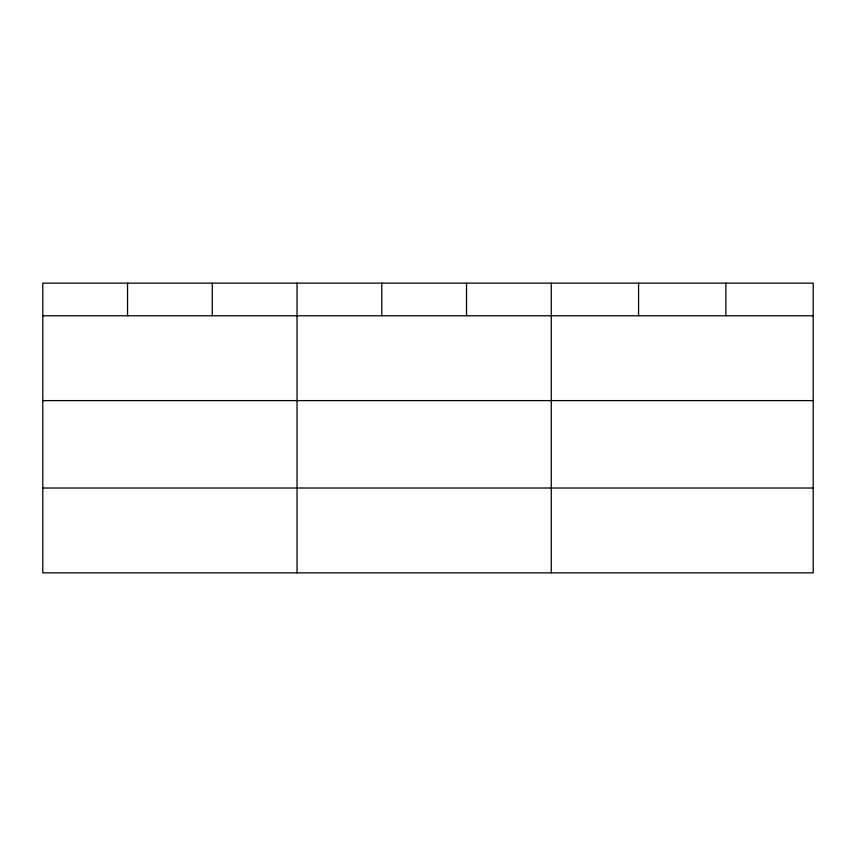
<?xml version="1.0" encoding="UTF-8"?>
<svg xmlns="http://www.w3.org/2000/svg" width="856" height="856" viewBox="0 0 856 856"><rect width="100%" height="100%" fill="white"/><g stroke="black" fill="none" stroke-linecap="round" stroke-linejoin="round"><path stroke-width="1.28" d="M813.2 400.608L813.2 283.143L42.8 283.143L42.8 572.857L813.2 572.857L813.2 400.608L42.8 400.608M42.8 315.768L813.2 315.768M42.8 488.016L813.2 488.016M725.888 283.143L725.888 315.768M638.576 283.143L638.576 315.768M551.264 283.143L551.264 572.857M466.52 283.143L466.52 315.768M381.776 283.143L381.776 315.768M297.032 283.143L297.032 572.857M212.288 283.143L212.288 315.768M127.544 283.143L127.544 315.768"/></g></svg>
